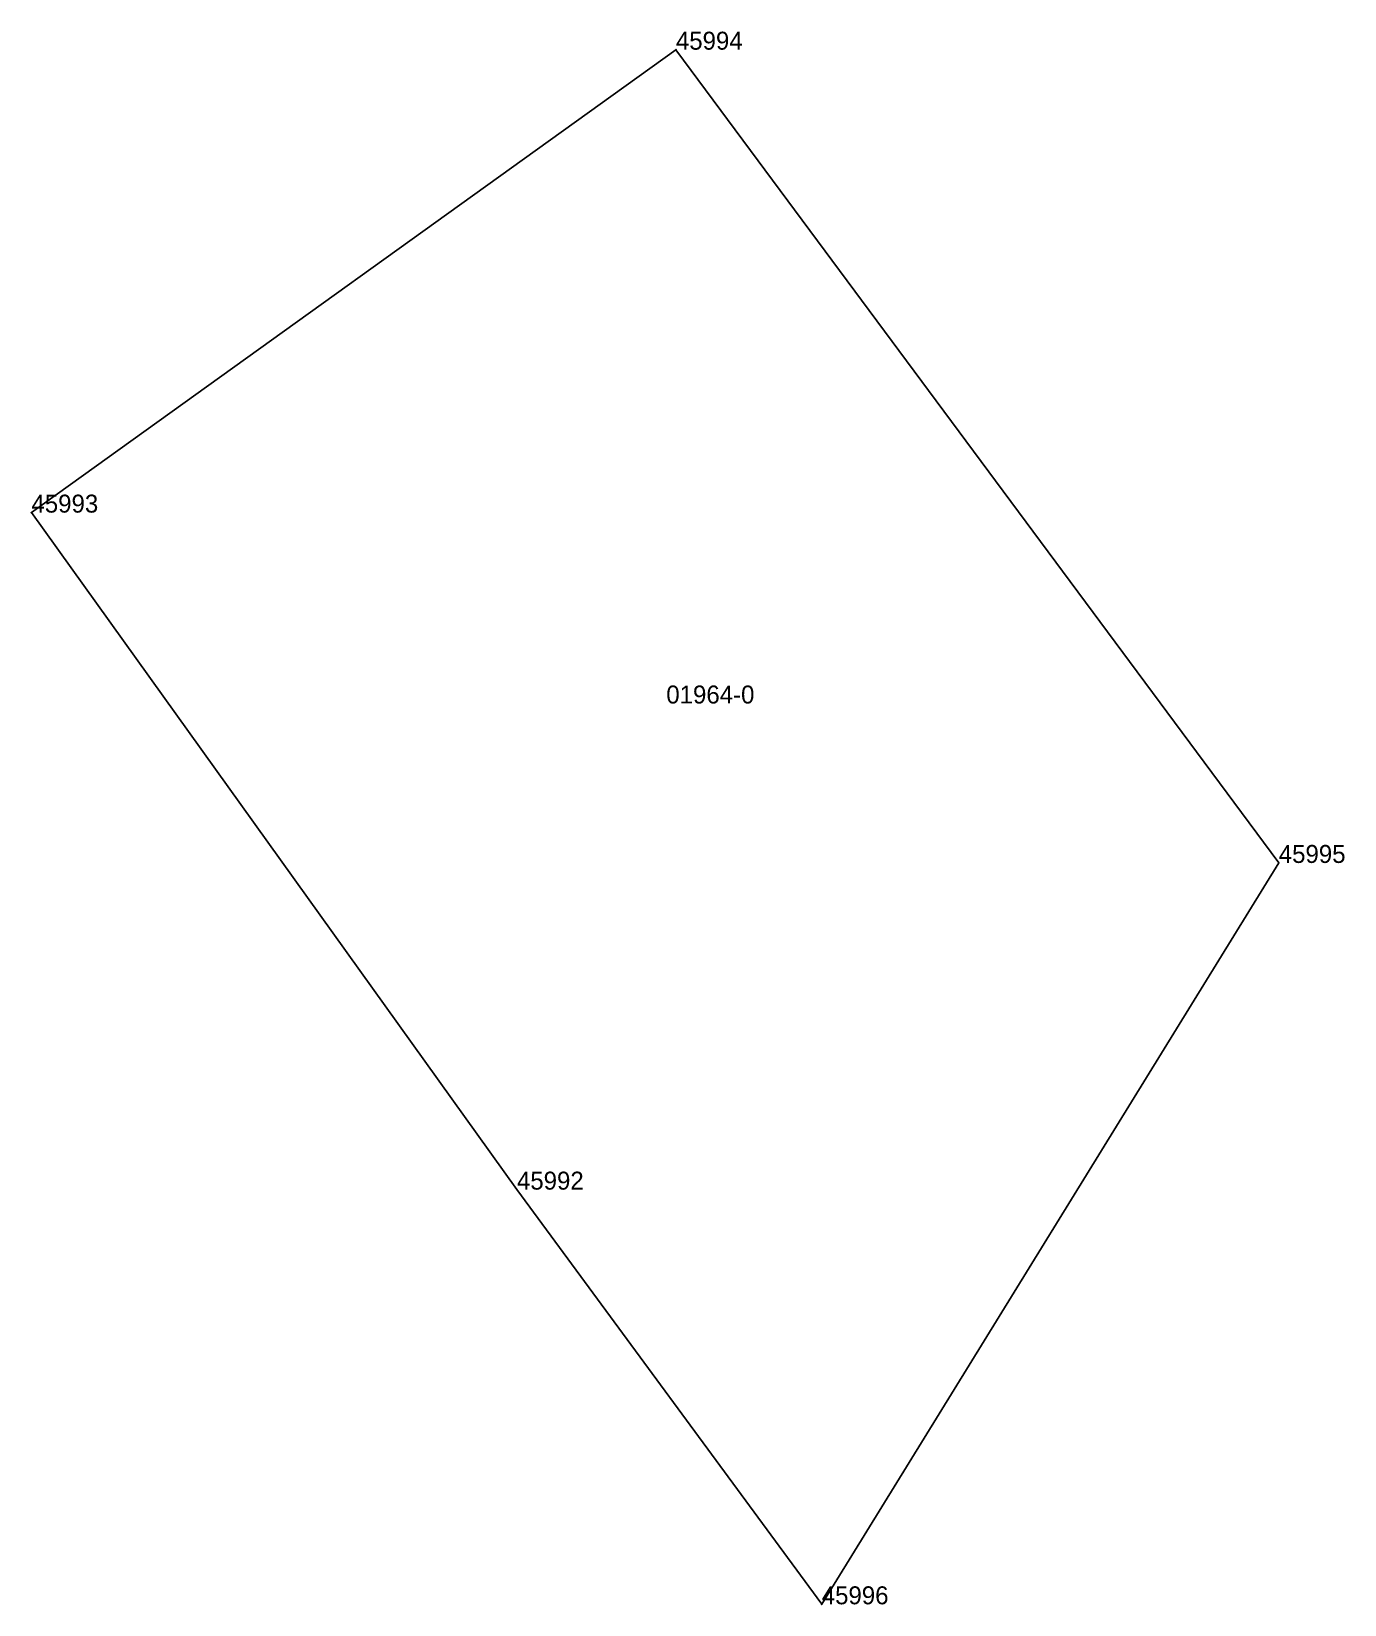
# Model space of a CAD drawing. Extents: x 7509649.6 to 7509708.1, y 4689263 to 4689333.1.
import ezdxf

# ---------------------------------------------------------------- set-up
doc = ezdxf.new("R2010")
doc.units = 0

msp = doc.modelspace()

# ---------------------------------------------------------------- linework, layer by layer
at = {"layer": 'Parcela Baze'}
msp.add_lwpolyline([(7509671.27, 4689281.451), (7509649.641, 4689311.621), (7509678.351, 4689332.25), (7509705.21, 4689296.009), (7509684.849, 4689262.972), (7509671.27, 4689281.451)], dxfattribs=at)
at = {"layer": 'Pikat'}
for p in [(7509678.351, 4689332.25), (7509649.641, 4689311.621), (7509705.21, 4689296.009), (7509671.27, 4689281.451), (7509684.849, 4689262.972)]:
    msp.add_point(p, dxfattribs=at)

# ---------------------------------------------------------------- texts
at = {"layer": 'Nr e Pikave Gjeodezike te Parceles Baze'}
for s, p in [('45994', (7509678.351, 4689332.25)), ('45993', (7509649.641, 4689311.621)), ('45995', (7509705.21, 4689296.009)), ('45992', (7509671.27, 4689281.451)), ('45996', (7509684.849, 4689262.972))]:
    msp.add_text(s, height=0.8, dxfattribs=at).set_placement(p)
at = {"layer": 'Nr Parceles Baze'}
msp.add_text('01964-0', height=0.8, dxfattribs=at).set_placement((7509677.924, 4689303.114))

doc.saveas('drawing.dxf')
